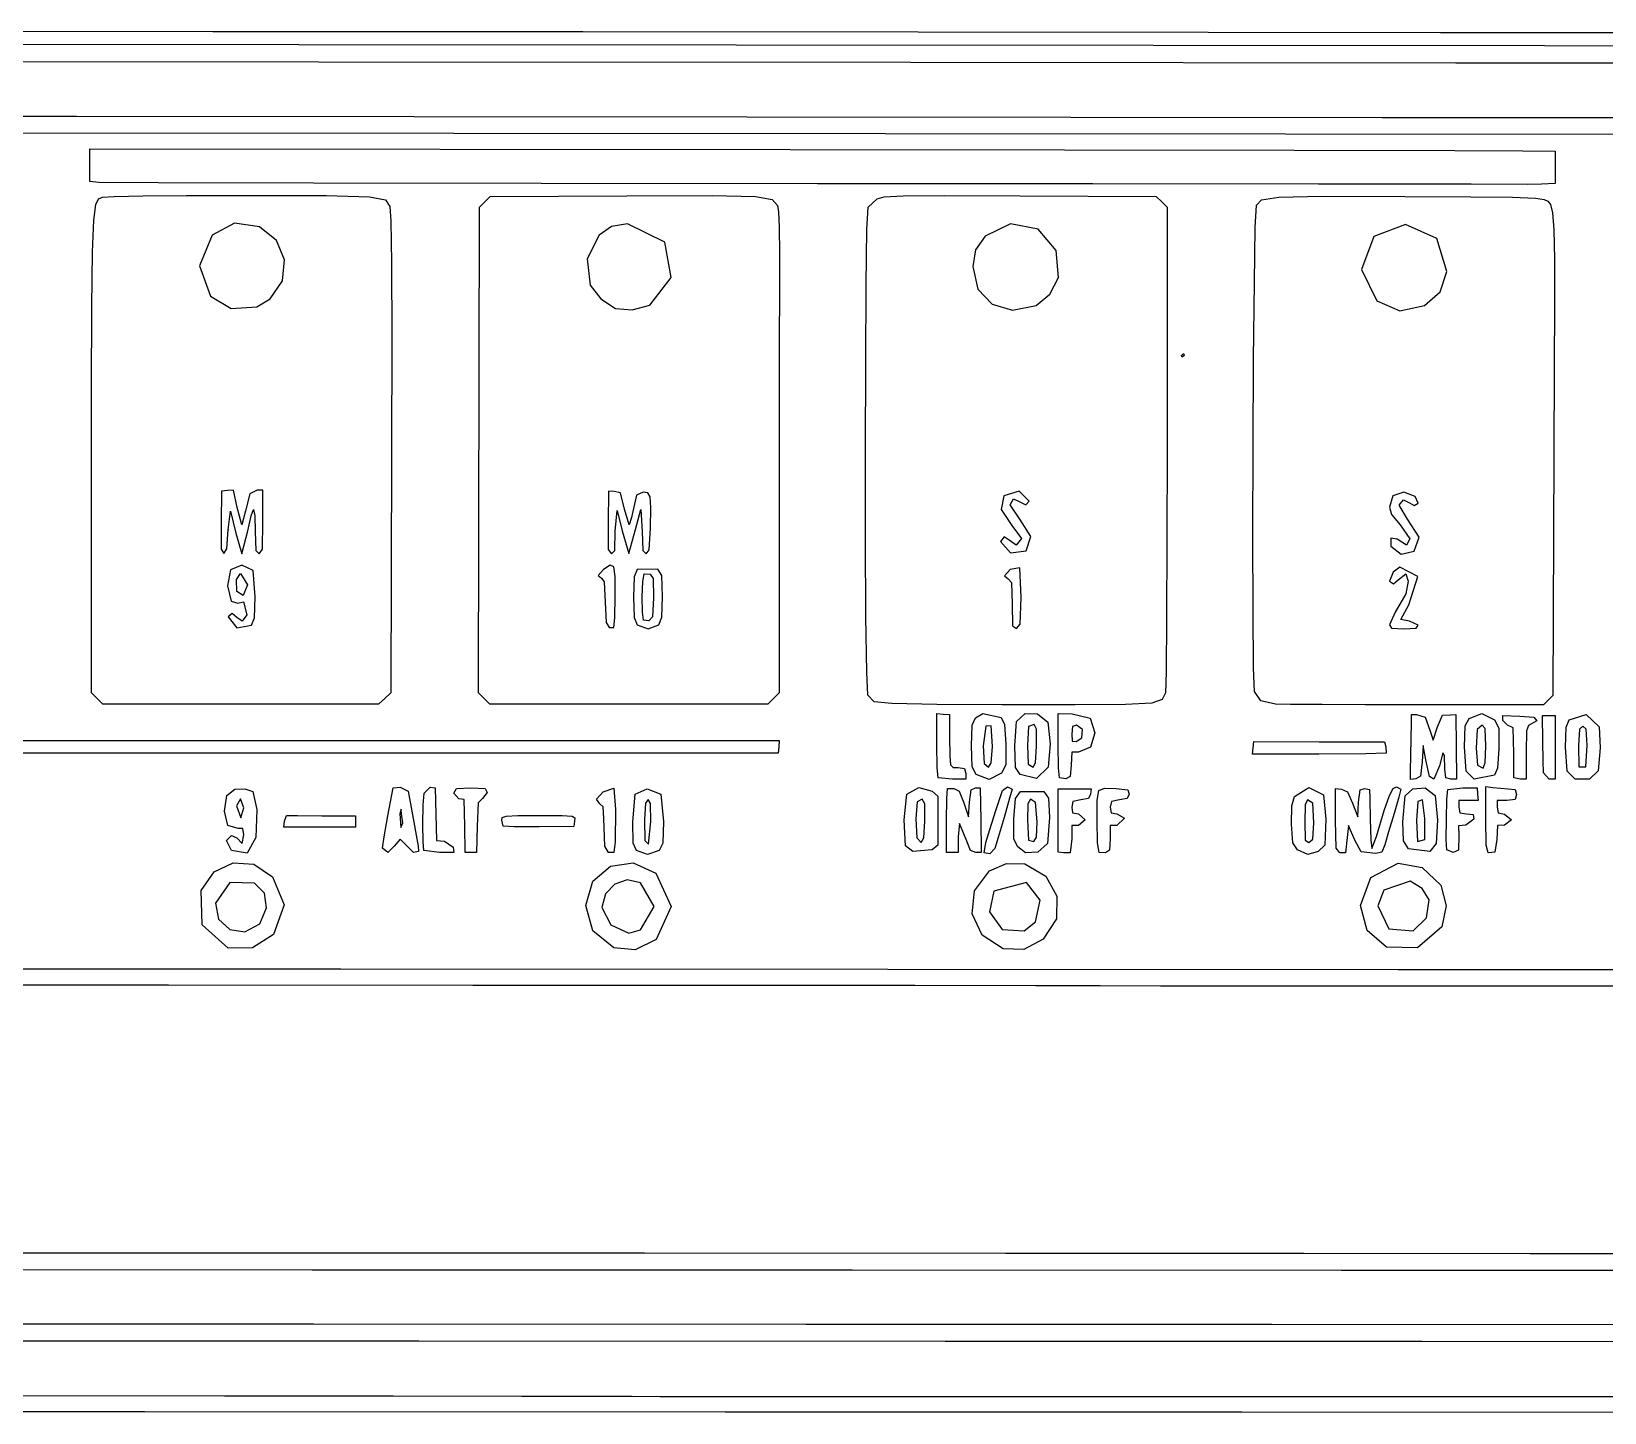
# Model space of a CAD drawing. Extents: x 0 to 149, y 0 to 89.
# Drawn here: x 74.28 to 108.86, y 0.02 to 30.37 of the extents above; entities that cross this region are included whole.
import ezdxf

# ---------------------------------------------------------------- set-up
doc = ezdxf.new("R2010")
doc.units = 0
doc.layers.get('0').update_dxf_attribs({"linetype": 'CONTINUOUS'})

msp = doc.modelspace()

# ---------------------------------------------------------------- linework, layer by layer
at = {"color": 0}
for p, q in [((78.2655, 30.3678), (69.6337, 30.3734)), ((70.1724, 30.0964), (80.155, 30.0895)), ((86.3988, 30.3623), (78.2655, 30.3678)), ((80.155, 30.0895), (89.7749, 30.0812)), ((93.7768, 30.3554), (86.3988, 30.3623)), ((100.148, 30.3499), (93.7768, 30.3554)), ((105.256, 30.3444), (100.148, 30.3499)), ((109.744, 30.3403), (105.256, 30.3444)), ((89.7749, 30.0812), (98.9376, 30.0729)), ((98.9376, 30.0729), (107.547, 30.0633)), ((107.547, 30.0633), (115.509, 30.0536)), ((80.596, 29.6995), (66.6542, 29.7091)), ((93.6103, 29.6898), (80.596, 29.6995)), ((105.592, 29.6788), (93.6103, 29.6898)), ((116.435, 29.6678), (105.592, 29.6788)), ((67.8106, 28.5157), (75.2697, 28.5102)), ((75.2697, 28.5102), (82.6961, 28.5047)), ((82.6961, 28.5047), (90.0105, 28.4978)), ((90.0105, 28.4978), (97.1296, 28.4923)), ((97.1296, 28.4923), (103.976, 28.4854)), ((103.976, 28.4854), (110.465, 28.4799)), ((83.5671, 28.1327), (73.6921, 28.1395)), ((93.0465, 28.1258), (83.5671, 28.1327)), ((101.851, 28.1175), (93.0465, 28.1258)), ((109.704, 28.1106), (101.851, 28.1175)), ((75.5594, 27.0743), (75.5594, 27.7909)), ((75.5594, 27.7909), (90.9574, 27.7771)), ((90.9574, 27.7771), (96.992, 27.7716)), ((96.992, 27.7716), (102.041, 27.7647)), ((102.041, 27.7647), (105.574, 27.7592)), ((105.574, 27.7592), (107.065, 27.7523)), ((107.065, 27.7523), (107.775, 27.7399)), ((107.775, 27.7399), (107.775, 27.0302)), ((75.7604, 27.0564), (75.5594, 27.0743)), ((77.0682, 27.0481), (75.7604, 27.0564)), ((80.4831, 27.0412), (77.0682, 27.0481)), ((85.4865, 27.0343), (80.4831, 27.0412)), ((91.5596, 27.0288), (85.4865, 27.0343)), ((97.6161, 27.0261), (91.5596, 27.0288)), ((102.577, 27.0206), (97.6161, 27.0261)), ((105.931, 27.0164), (102.577, 27.0206)), ((107.166, 27.0109), (105.931, 27.0164)), ((107.474, 27.0164), (107.166, 27.0109)), ((107.775, 27.0302), (107.474, 27.0164)), ((75.6916, 26.5727), (75.7534, 26.6954)), ((75.7534, 26.6954), (75.8391, 26.7298)), ((75.8391, 26.7298), (76.0938, 26.7463)), ((76.0938, 26.7463), (76.7278, 26.7588)), ((76.7278, 26.7588), (77.6841, 26.767)), ((77.6841, 26.767), (78.9079, 26.7698)), ((78.9079, 26.7698), (80.7667, 26.767)), ((80.7667, 26.767), (81.7079, 26.7422)), ((81.7079, 26.7422), (82.0621, 26.6706)), ((82.0621, 26.6706), (82.1588, 26.5259)), ((84.1319, 26.5135), (84.249, 26.632)), ((84.249, 26.632), (84.3661, 26.7491)), ((84.3661, 26.7491), (87.3718, 26.7601)), ((87.3718, 26.7601), (89.2433, 26.7656)), ((89.2433, 26.7656), (90.1982, 26.745)), ((90.1982, 26.745), (90.5662, 26.6788)), ((90.5662, 26.6788), (90.6791, 26.5465)), ((92.673, 26.5162), (92.8744, 26.6967)), ((92.8744, 26.6967), (93.0286, 26.7381)), ((93.0286, 26.7381), (93.4462, 26.7601)), ((93.4462, 26.7601), (94.3624, 26.7656)), ((94.3624, 26.7656), (96.0162, 26.7601)), ((96.0162, 26.7601), (99.0092, 26.7491)), ((99.0092, 26.7491), (99.1277, 26.632)), ((99.1277, 26.632), (99.2449, 26.5135)), ((101.211, 26.5548), (101.324, 26.6747)), ((101.324, 26.6747), (101.703, 26.7353)), ((101.703, 26.7353), (102.651, 26.7546)), ((102.651, 26.7546), (104.473, 26.7505)), ((104.473, 26.7505), (105.922, 26.7422)), ((105.922, 26.7422), (106.842, 26.7298)), ((106.842, 26.7298), (107.344, 26.7119)), ((107.344, 26.7119), (107.534, 26.6829)), ((107.534, 26.6829), (107.617, 26.6471)), ((107.617, 26.6471), (107.678, 26.5741)), ((75.6476, 26.2282), (75.6916, 26.5727)), ((82.1588, 26.5259), (82.1821, 26.2075)), ((84.11, 15.8419), (84.1319, 26.5135)), ((90.6791, 26.5465), (90.7023, 26.4101)), ((90.7023, 26.4101), (90.7175, 26.0739)), ((92.6483, 26.0215), (92.673, 26.5162)), ((99.2449, 26.5135), (99.2449, 21.2342)), ((101.185, 26.067), (101.211, 26.5548)), ((107.678, 26.5741), (107.721, 26.3881)), ((107.721, 26.3881), (107.748, 26.0146)), ((75.6186, 25.5268), (75.6476, 26.2282)), ((78.7425, 26.1593), (78.2507, 25.8947)), ((79.2939, 26.0821), (78.7425, 26.1593)), ((79.6699, 25.7776), (79.2939, 26.0821)), ((82.1821, 26.2075), (82.1958, 25.2939)), ((87.0299, 26.0863), (86.7601, 25.8947)), ((87.3841, 26.1455), (87.0299, 26.0863)), ((88.2015, 25.7431), (87.3841, 26.1455)), ((90.7175, 26.0739), (90.7246, 25.4896)), ((92.6303, 24.8019), (92.6483, 26.0215)), ((95.8053, 26.1497), (95.2486, 25.8754)), ((96.4145, 26.0256), (95.8053, 26.1497)), ((96.81, 25.5585), (96.4145, 26.0256)), ((101.165, 24.8598), (101.185, 26.067)), ((104.491, 26.1345), (103.788, 25.8644)), ((105.178, 25.8272), (104.491, 26.1345)), ((107.748, 26.0146), (107.76, 25.3738)), ((78.2507, 25.8947), (77.972, 25.2264)), ((79.8421, 25.3532), (79.6699, 25.7776)), ((86.7601, 25.8947), (86.4979, 25.378)), ((88.3419, 24.9659), (88.2015, 25.7431)), ((95.2486, 25.8754), (95.0337, 25.5723)), ((103.788, 25.8644), (103.521, 25.1395)), ((105.394, 25.0954), (105.178, 25.8272)), ((75.6035, 24.3307), (75.6186, 25.5268)), ((79.7966, 24.897), (79.8421, 25.3532)), ((82.1958, 25.2939), (82.2, 23.6472)), ((86.4979, 25.378), (86.5614, 24.7978)), ((90.7246, 25.4896), (90.7246, 24.6104)), ((95.0337, 25.5723), (94.9759, 25.2057)), ((96.8569, 24.9659), (96.81, 25.5585)), ((107.76, 25.3738), (107.763, 24.3913)), ((77.972, 25.2264), (78.2175, 24.5539)), ((87.8762, 24.3555), (88.3419, 24.9659)), ((94.9759, 25.2057), (95.0888, 24.7137)), ((96.6653, 24.598), (96.8569, 24.9659)), ((103.521, 25.1395), (103.858, 24.4547)), ((105.253, 24.6517), (105.394, 25.0954)), ((79.5239, 24.4946), (79.7966, 24.897)), ((86.5614, 24.7978), (86.7943, 24.4988)), ((90.7246, 24.6104), (90.7203, 23.6223)), ((92.6193, 23.1014), (92.6303, 24.8019)), ((95.0888, 24.7137), (95.4017, 24.3816)), ((96.3662, 24.3527), (96.6653, 24.598)), ((101.148, 23.1731), (101.165, 24.8598)), ((104.902, 24.3485), (105.253, 24.6517)), ((75.5964, 22.5048), (75.6035, 24.3307)), ((78.2175, 24.5539), (78.6694, 24.2852)), ((78.6694, 24.2852), (79.2346, 24.3224)), ((79.2346, 24.3224), (79.5239, 24.4946)), ((86.7943, 24.4988), (87.1224, 24.2852)), ((87.1224, 24.2852), (87.4889, 24.2548)), ((87.4889, 24.2548), (87.8762, 24.3555)), ((95.4017, 24.3816), (95.8466, 24.2493)), ((95.8466, 24.2493), (96.3662, 24.3527)), ((103.858, 24.4547), (104.366, 24.2369)), ((104.366, 24.2369), (104.902, 24.3485)), ((107.763, 24.3913), (107.758, 22.9884)), ((82.2, 23.6472), (82.1972, 21.1226)), ((90.7203, 23.6223), (90.7175, 22.2925)), ((99.562, 23.2558), (99.6075, 23.2985)), ((99.5811, 23.2144), (99.562, 23.2558)), ((99.6252, 23.2558), (99.5811, 23.2144)), ((99.6075, 23.2985), (99.6252, 23.2558)), ((101.137, 21.2439), (101.148, 23.1731)), ((92.6151, 21.1598), (92.6193, 23.1014)), ((107.758, 22.9884), (107.752, 21.0895)), ((75.5964, 19.9154), (75.5964, 22.5048)), ((90.7175, 22.2925), (90.7161, 20.796)), ((82.1972, 21.1226), (82.1835, 15.8405)), ((92.6179, 19.2168), (92.6151, 21.1598)), ((99.2449, 21.2342), (99.241, 19.1754)), ((101.133, 19.3105), (101.137, 21.2439)), ((90.7161, 20.796), (90.7161, 19.305)), ((107.752, 21.0895), (107.728, 15.7841)), ((78.4585, 20.2723), (78.4475, 19.5805)), ((78.5908, 20.2847), (78.4585, 20.2723)), ((78.7245, 20.2971), (78.5908, 20.2847)), ((78.8017, 19.914), (78.7245, 20.2971)), ((79.0829, 20.2144), (78.9862, 19.8382)), ((79.2441, 20.293), (79.0829, 20.2144)), ((79.3694, 20.293), (79.2441, 20.293)), ((79.3694, 19.5943), (79.3694, 20.293)), ((86.9678, 20.2723), (86.9555, 19.5833)), ((87.0892, 20.2627), (86.9678, 20.2723)), ((87.2285, 20.2365), (87.0892, 20.2627)), ((87.3181, 19.8741), (87.2285, 20.2365)), ((87.5827, 20.1814), (87.4737, 19.6894)), ((87.7302, 20.2503), (87.5827, 20.1814)), ((87.8293, 20.2379), (87.7302, 20.2503)), ((87.8787, 20.1497), (87.8293, 20.2379)), ((87.8928, 19.914), (87.8787, 20.1497)), ((95.6592, 20.1662), (95.5957, 19.8713)), ((95.9968, 20.2682), (95.6592, 20.1662)), ((95.7943, 19.9692), (95.8688, 20.1015)), ((95.8688, 20.1015), (96.0092, 20.0339)), ((96.2173, 20.0504), (95.9968, 20.2682)), ((104.21, 20.1717), (104.134, 19.9237)), ((104.451, 20.2503), (104.21, 20.1717)), ((104.345, 19.9636), (104.447, 20.0808)), ((104.447, 20.0808), (104.573, 20.0174)), ((104.703, 20.1566), (104.451, 20.2503)), ((104.769, 20.0077), (104.703, 20.1566)), ((75.6006, 16.4262), (75.5964, 19.9154)), ((78.6074, 19.4248), (78.6515, 19.83)), ((78.6515, 19.83), (78.7714, 19.3477)), ((78.9051, 19.5309), (78.8017, 19.914)), ((78.9862, 19.8382), (78.9051, 19.5309)), ((79.036, 19.3987), (79.109, 19.7321)), ((79.109, 19.7321), (79.1626, 19.8699)), ((79.1626, 19.8699), (79.1891, 19.728)), ((79.1891, 19.728), (79.2, 19.3821)), ((87.1153, 19.3918), (87.1541, 19.8465)), ((87.1541, 19.8465), (87.2628, 19.4)), ((87.4173, 19.5309), (87.3181, 19.8741)), ((87.5619, 19.4303), (87.6734, 19.8699)), ((87.6734, 19.8699), (87.708, 19.3821)), ((87.8858, 19.4565), (87.8928, 19.914)), ((95.5957, 19.8713), (95.8328, 19.5185)), ((96.0053, 19.6536), (95.7943, 19.9692)), ((96.0092, 20.0339), (96.1401, 19.9678)), ((96.1401, 19.9678), (96.2173, 20.0504)), ((104.134, 19.9237), (104.181, 19.7611)), ((104.181, 19.7611), (104.367, 19.5309)), ((104.535, 19.6591), (104.345, 19.9636)), ((104.573, 20.0174), (104.681, 19.9554)), ((104.681, 19.9554), (104.769, 20.0077)), ((78.4475, 19.5805), (78.4475, 18.9963)), ((78.5756, 19.0045), (78.6074, 19.4262)), ((78.6074, 19.4262), (78.6074, 19.4248)), ((78.9009, 18.8929), (79.036, 19.3987)), ((79.2, 19.3821), (79.211, 18.9673)), ((79.357, 18.9949), (79.3694, 19.5943)), ((86.9555, 19.5833), (86.9569, 18.9907)), ((87.103, 18.9687), (87.1153, 19.3918)), ((87.2628, 19.4), (87.4116, 18.8998)), ((87.4116, 18.8998), (87.5619, 19.4303)), ((87.4737, 19.6894), (87.4173, 19.5309)), ((87.708, 19.3821), (87.7203, 18.9701)), ((87.8625, 18.9811), (87.8858, 19.4565)), ((95.8328, 19.5185), (96.048, 19.2333)), ((96.2519, 19.2719), (96.0053, 19.6536)), ((104.367, 19.5309), (104.585, 19.2264)), ((104.785, 19.2609), (104.535, 19.6591)), ((78.7714, 19.3477), (78.9009, 18.8929)), ((90.7161, 19.305), (90.715, 15.8419)), ((92.6264, 17.5135), (92.6179, 19.2168)), ((95.6635, 19.2664), (95.582, 19.163)), ((95.582, 19.163), (95.8039, 18.9191)), ((95.7721, 19.1933), (95.6635, 19.2664)), ((95.9294, 19.0886), (95.7721, 19.1933)), ((96.048, 19.2333), (95.9294, 19.0886)), ((96.1513, 18.9618), (96.2519, 19.2719)), ((99.241, 19.1754), (99.2339, 17.4708)), ((101.136, 17.6127), (101.133, 19.3105)), ((104.304, 19.2181), (104.166, 19.2416)), ((104.166, 19.2416), (104.166, 19.0665)), ((104.166, 19.0665), (104.393, 18.886)), ((104.513, 19.0858), (104.304, 19.2181)), ((104.585, 19.2264), (104.513, 19.0858)), ((104.679, 18.9536), (104.785, 19.2609)), ((78.4475, 18.9963), (78.511, 18.9039)), ((78.511, 18.9039), (78.5756, 19.0045)), ((79.211, 18.9673), (79.284, 18.8957)), ((79.284, 18.8957), (79.357, 18.9949)), ((86.9569, 18.9907), (87.0299, 18.8957)), ((87.0299, 18.8957), (87.103, 18.9687)), ((87.7203, 18.9701), (87.7905, 18.8957)), ((87.7905, 18.8957), (87.8625, 18.9811)), ((95.8039, 18.9191), (96.1513, 18.9618)), ((104.393, 18.886), (104.679, 18.9536)), ((78.6557, 18.5443), (78.5869, 18.1901)), ((78.9037, 18.6421), (78.6557, 18.5443)), ((78.7866, 18.3279), (78.8776, 18.4657)), ((78.8776, 18.4657), (79.0293, 18.2163)), ((79.1503, 18.5277), (78.9037, 18.6421)), ((79.2, 17.9503), (79.1503, 18.5277)), ((86.8578, 18.5539), (86.7392, 18.4188)), ((86.7392, 18.4188), (86.8094, 18.361)), ((86.8094, 18.361), (86.8729, 18.2783)), ((87.0024, 18.6435), (86.8578, 18.5539)), ((87.0797, 18.6077), (87.0024, 18.6435)), ((87.11, 18.3996), (87.0797, 18.6077)), ((87.1153, 17.9669), (87.11, 18.3996)), ((87.5316, 18.3885), (87.5178, 17.9434)), ((87.5993, 18.5525), (87.5316, 18.3885)), ((88.0526, 18.5608), (87.5993, 18.5525)), ((87.7217, 18.2879), (87.7507, 18.4519)), ((87.7507, 18.4519), (87.8801, 18.4506)), ((87.8801, 18.4506), (87.9507, 18.3555)), ((87.9507, 18.3555), (87.9531, 17.9296)), ((88.138, 18.4175), (88.0526, 18.5608)), ((88.1532, 17.9517), (88.138, 18.4175)), ((95.7972, 18.5525), (95.6716, 18.4078)), ((95.6716, 18.4078), (95.7516, 18.3458)), ((95.7516, 18.3458), (95.8247, 18.2659)), ((96.012, 18.5897), (95.7972, 18.5525)), ((96.0395, 17.9338), (96.012, 18.5897)), ((104.217, 18.4892), (104.134, 18.2921)), ((104.366, 18.6049), (104.217, 18.4892)), ((104.328, 18.3196), (104.494, 18.4574)), ((104.756, 18.3968), (104.366, 18.6049)), ((104.494, 18.4574), (104.549, 18.2921)), ((104.563, 17.7726), (104.756, 18.3968)), ((78.5869, 18.1901), (78.6709, 17.8539)), ((78.7947, 18.0647), (78.7866, 18.3279)), ((78.9312, 17.9765), (78.7947, 18.0647)), ((79.0293, 18.2163), (78.9312, 17.9765)), ((86.8729, 18.2783), (86.8948, 17.8304)), ((87.708, 17.9531), (87.7217, 18.2879)), ((95.8247, 18.2659), (95.837, 17.7919)), ((104.134, 18.2921), (104.225, 18.2356)), ((104.225, 18.2356), (104.328, 18.3196)), ((104.492, 18.0151), (104.262, 17.6127)), ((104.549, 18.2921), (104.492, 18.0151)), ((78.6709, 17.8539), (78.8183, 17.8098)), ((78.8183, 17.8098), (78.9436, 17.8428)), ((78.9436, 17.8428), (79.0113, 17.5576)), ((79.1849, 17.4887), (79.2, 17.9503)), ((86.8948, 17.8304), (86.9156, 17.3839)), ((87.1058, 17.4859), (87.1153, 17.9669)), ((87.5178, 17.9434), (87.5316, 17.4983)), ((87.7136, 17.6141), (87.708, 17.9531)), ((87.9531, 17.9296), (87.9299, 17.5093)), ((88.138, 17.4997), (88.1532, 17.9517)), ((95.837, 17.7919), (95.848, 17.3123)), ((96.0162, 17.3523), (96.0395, 17.9338)), ((104.388, 17.4542), (104.563, 17.7726)), ((78.6888, 17.5838), (78.6074, 17.5066)), ((78.6074, 17.5066), (78.7961, 17.2696)), ((78.7975, 17.4983), (78.6888, 17.5838)), ((78.7961, 17.2696), (79.1146, 17.3302)), ((78.9093, 17.4129), (78.7975, 17.4983)), ((79.0113, 17.5576), (78.9093, 17.4129)), ((79.1146, 17.3302), (79.1849, 17.4887)), ((86.9156, 17.3839), (86.9791, 17.2765)), ((87.0839, 17.2765), (87.1058, 17.4859)), ((87.5316, 17.4983), (87.5993, 17.3343)), ((87.5993, 17.3343), (87.8346, 17.2434)), ((87.7383, 17.4405), (87.7136, 17.6141)), ((87.8554, 17.4225), (87.7383, 17.4405)), ((87.8346, 17.2434), (88.0717, 17.3343)), ((87.9299, 17.5093), (87.8554, 17.4225)), ((88.0717, 17.3343), (88.138, 17.4997)), ((92.6426, 16.2925), (92.6264, 17.5135)), ((95.848, 17.3123), (95.9323, 17.2531)), ((95.9323, 17.2531), (96.0162, 17.3523)), ((99.2339, 17.4708), (99.2244, 16.2994)), ((101.148, 16.3876), (101.136, 17.6127)), ((104.262, 17.6127), (104.134, 17.3343)), ((104.134, 17.3343), (104.181, 17.2586)), ((104.578, 17.4143), (104.388, 17.4542)), ((104.769, 17.3302), (104.578, 17.4143)), ((104.719, 17.2586), (104.769, 17.3302)), ((86.9791, 17.2765), (87.0839, 17.2765)), ((104.181, 17.2586), (104.451, 17.2448)), ((104.451, 17.2448), (104.719, 17.2586)), ((75.602, 15.8419), (75.6006, 16.4262)), ((92.6663, 15.7909), (92.6426, 16.2925)), ((99.2244, 16.2994), (99.2117, 15.8378)), ((101.17, 15.8722), (101.148, 16.3876)), ((75.7245, 15.7179), (75.602, 15.8419)), ((75.8486, 15.5939), (75.7245, 15.7179)), ((81.9079, 15.5939), (75.8486, 15.5939)), ((82.0455, 15.7179), (81.9079, 15.5939)), ((82.1835, 15.8405), (82.0455, 15.7179)), ((84.2338, 15.7179), (84.11, 15.8419)), ((84.358, 15.5939), (84.2338, 15.7179)), ((90.4667, 15.5939), (84.358, 15.5939)), ((90.715, 15.8419), (90.4667, 15.5939)), ((92.8038, 15.6407), (92.6663, 15.7909)), ((93.1982, 15.6035), (92.8038, 15.6407)), ((94.186, 15.5829), (93.1982, 15.6035)), ((95.6098, 15.5774), (94.186, 15.5829)), ((97.2234, 15.5774), (95.6098, 15.5774)), ((98.3312, 15.5856), (97.2234, 15.5774)), ((98.9087, 15.6145), (98.3312, 15.5856)), ((99.1401, 15.6917), (98.9087, 15.6145)), ((99.2117, 15.8378), (99.1401, 15.6917)), ((101.308, 15.6656), (101.17, 15.8722)), ((101.632, 15.5939), (101.308, 15.6656)), ((101.961, 15.587), (101.632, 15.5939)), ((102.653, 15.5801), (101.961, 15.587)), ((103.604, 15.576), (102.653, 15.5801)), ((104.716, 15.5732), (103.604, 15.576)), ((107.519, 15.5732), (104.716, 15.5732)), ((107.623, 15.6779), (107.519, 15.5732)), ((107.728, 15.7841), (107.623, 15.6779)), ((94.186, 14.694), (94.186, 15.3872)), ((94.186, 15.3872), (94.3225, 15.3748)), ((94.3225, 15.3748), (94.4605, 15.361)), ((94.4605, 15.361), (94.4658, 14.8746)), ((94.9621, 15.1267), (95.0337, 15.2893)), ((95.0337, 15.2893), (95.1921, 15.3872)), ((95.1921, 15.3872), (95.6, 15.299)), ((95.6, 15.299), (95.6744, 15.1419)), ((95.9362, 15.2135), (96.1249, 15.3872)), ((96.1249, 15.3872), (96.3937, 15.3803)), ((96.3937, 15.3803), (96.6227, 15.1929)), ((96.8527, 14.6926), (96.8527, 15.3872)), ((96.8527, 15.3872), (97.1571, 15.3775)), ((97.1571, 15.3775), (97.5554, 15.2852)), ((97.5554, 15.2852), (97.6574, 14.9586)), ((104.61, 14.6499), (104.621, 15.361)), ((104.621, 15.361), (104.727, 15.3651)), ((104.727, 15.3651), (104.921, 15.3059)), ((104.921, 15.3059), (105.02, 15.0192)), ((105.191, 15.0964), (105.301, 15.3458)), ((105.301, 15.3458), (105.478, 15.3569)), ((105.478, 15.3569), (105.595, 15.361)), ((105.595, 15.361), (105.603, 14.6527)), ((105.8, 15.1143), (105.888, 15.2783)), ((105.888, 15.2783), (106.168, 15.3886)), ((106.168, 15.3886), (106.441, 15.2466)), ((106.441, 15.2466), (106.537, 15.0647)), ((106.631, 15.2356), (106.631, 15.3431)), ((106.631, 15.3431), (106.999, 15.3307)), ((106.733, 15.1281), (106.631, 15.2356)), ((106.999, 15.3307), (107.312, 15.3072)), ((107.373, 15.2232), (107.192, 15.1253)), ((107.312, 15.3072), (107.373, 15.2232)), ((107.508, 14.7794), (107.5, 15.3403)), ((107.5, 15.3403), (107.775, 15.3403)), ((107.775, 15.3403), (107.775, 13.943)), ((108.02, 15.0854), (108.088, 15.2494)), ((108.088, 15.2494), (108.461, 15.361)), ((108.461, 15.361), (108.745, 15.095)), ((94.4658, 14.8746), (94.47, 14.457)), ((94.9484, 14.6747), (94.9621, 15.1267)), ((95.2623, 15.1102), (95.2017, 14.6789)), ((95.3795, 15.1185), (95.2623, 15.1102)), ((95.4045, 14.6596), (95.3795, 15.1185)), ((95.6744, 15.1419), (95.7019, 14.7119)), ((95.9005, 14.6734), (95.9362, 15.2135)), ((96.2007, 15.1005), (96.1746, 14.6885)), ((96.3207, 15.1446), (96.2007, 15.1005)), ((96.3747, 15.0427), (96.3207, 15.1446)), ((96.3771, 14.6692), (96.3747, 15.0427)), ((96.6227, 15.1929), (96.6777, 14.7175)), ((97.1642, 15.0978), (97.149, 14.9352)), ((97.149, 14.9352), (97.1628, 14.7753)), ((97.251, 15.1281), (97.1642, 15.0978)), ((97.3889, 15.0344), (97.251, 15.1281)), ((97.3709, 14.8483), (97.3889, 15.0344)), ((97.6574, 14.9586), (97.5639, 14.6458)), ((105.02, 15.0192), (105.099, 14.7987)), ((105.099, 14.7987), (105.191, 15.0964)), ((105.786, 14.6527), (105.8, 15.1143)), ((106.062, 15.0358), (106.039, 14.6251)), ((106.171, 15.1281), (106.062, 15.0358)), ((106.237, 15.0564), (106.171, 15.1281)), ((106.251, 14.6665), (106.237, 15.0564)), ((106.537, 15.0647), (106.54, 14.6127)), ((106.855, 15.0744), (106.733, 15.1281)), ((106.866, 14.5135), (106.855, 15.0744)), ((107.151, 15.0041), (107.14, 14.5383)), ((107.192, 15.1253), (107.151, 15.0041)), ((108.008, 14.643), (108.02, 15.0854)), ((108.314, 15.0427), (108.292, 14.6858)), ((108.388, 15.1061), (108.314, 15.0427)), ((108.461, 15.0427), (108.388, 15.1061)), ((108.485, 14.6899), (108.461, 15.0427)), ((108.745, 15.095), (108.767, 14.6334)), ((51.387, 14.7891), (90.7189, 14.7891)), ((90.7066, 14.6513), (90.6928, 14.5135)), ((90.7189, 14.7891), (90.7066, 14.6513)), ((94.1931, 14.1966), (94.186, 14.694)), ((94.9621, 14.2103), (94.9484, 14.6747)), ((95.2017, 14.6789), (95.2253, 14.2875)), ((95.3809, 14.2999), (95.4045, 14.6596)), ((95.7019, 14.7119), (95.6991, 14.2613)), ((95.9143, 14.2021), (95.9005, 14.6734)), ((96.1746, 14.6885), (96.1954, 14.2723)), ((96.3553, 14.3054), (96.3771, 14.6692)), ((96.6777, 14.7175), (96.6336, 14.2076)), ((96.8608, 14.1952), (96.8527, 14.6926)), ((97.1532, 14.5355), (97.1405, 14.2503)), ((97.3007, 14.5355), (97.1532, 14.5355)), ((97.1628, 14.7753), (97.2439, 14.7712)), ((97.2439, 14.7712), (97.3709, 14.8483)), ((97.5639, 14.6458), (97.3007, 14.5355)), ((101.123, 14.4914), (101.137, 14.6293)), ((101.136, 14.6306), (101.15, 14.7684)), ((101.137, 14.6293), (101.136, 14.6306)), ((101.15, 14.7684), (102.587, 14.7657)), ((102.587, 14.7657), (104.023, 14.7629)), ((104.023, 14.7629), (104.053, 14.6513)), ((104.053, 14.6513), (104.06, 14.5149)), ((104.597, 13.9375), (104.608, 14.6499)), ((104.608, 14.6499), (104.61, 14.6499)), ((104.874, 14.6844), (104.854, 14.3247)), ((104.933, 14.3661), (104.874, 14.6844)), ((105.603, 14.6527), (105.611, 13.943)), ((105.822, 14.1207), (105.786, 14.6527)), ((106.039, 14.6251), (106.072, 14.2489)), ((106.237, 14.2999), (106.251, 14.6665)), ((106.54, 14.6127), (106.513, 14.1869)), ((107.14, 14.5383), (107.14, 13.943)), ((107.515, 14.344), (107.508, 14.7794)), ((108.042, 14.1166), (108.008, 14.643)), ((108.292, 14.6858), (108.301, 14.2103)), ((108.449, 14.2131), (108.485, 14.6899)), ((108.767, 14.6334), (108.726, 14.1235)), ((90.6928, 14.5135), (51.387, 14.5135)), ((94.2139, 13.9719), (94.1931, 14.1966)), ((94.47, 14.457), (94.488, 14.2586)), ((94.488, 14.2586), (94.5402, 14.1993)), ((94.5402, 14.1993), (94.6506, 14.1966)), ((94.6506, 14.1966), (94.7953, 14.1786)), ((95.0517, 14.0477), (94.9621, 14.2103)), ((95.2253, 14.2875), (95.323, 14.2062)), ((95.323, 14.2062), (95.3809, 14.2999)), ((95.6991, 14.2613), (95.6028, 14.0781)), ((96.0191, 14.045), (95.9143, 14.2021)), ((96.1954, 14.2723), (96.3002, 14.2062)), ((96.3002, 14.2062), (96.3553, 14.3054)), ((96.6336, 14.2076), (96.3771, 13.954)), ((96.883, 13.9692), (96.8608, 14.1952)), ((97.1405, 14.2503), (97.113, 14.0036)), ((102.58, 14.4914), (101.123, 14.4914)), ((103.615, 14.4997), (102.58, 14.4914)), ((104.06, 14.5149), (103.615, 14.4997)), ((104.854, 14.3247), (104.819, 14.0091)), ((105.013, 14.0036), (104.933, 14.3661)), ((105.237, 14.2393), (105.108, 13.943)), ((105.31, 14.519), (105.237, 14.2393)), ((105.347, 14.4611), (105.31, 14.519)), ((105.354, 14.1648), (105.347, 14.4611)), ((106.072, 14.2489), (106.192, 14.1828)), ((106.192, 14.1828), (106.237, 14.2999)), ((106.513, 14.1869), (106.441, 14.0284)), ((106.872, 13.9747), (106.866, 14.5135)), ((107.519, 14.0808), (107.515, 14.344)), ((108.301, 14.2103), (108.449, 14.2131)), ((94.5307, 13.943), (94.2139, 13.9719)), ((94.82, 13.943), (94.5307, 13.943)), ((94.7953, 14.1786), (94.82, 14.0698)), ((94.82, 14.0698), (94.82, 13.943)), ((95.3311, 13.9375), (95.0517, 14.0477)), ((95.6028, 14.0781), (95.3311, 13.9375)), ((96.3771, 13.954), (96.0191, 14.045)), ((97.0209, 13.9513), (96.883, 13.9692)), ((97.113, 14.0036), (97.0209, 13.9513)), ((104.714, 13.9513), (104.597, 13.9375)), ((104.819, 14.0091), (104.714, 13.9513)), ((105.108, 13.943), (105.013, 14.0036)), ((105.376, 13.9733), (105.354, 14.1648)), ((105.486, 13.943), (105.376, 13.9733)), ((105.611, 13.943), (105.486, 13.943)), ((106, 13.9444), (105.822, 14.1207)), ((106.441, 14.0284), (106, 13.9444)), ((107.016, 13.943), (106.872, 13.9747)), ((107.14, 13.943), (107.016, 13.943)), ((107.648, 13.943), (107.519, 14.0808)), ((107.775, 13.943), (107.648, 13.943)), ((108.217, 13.9402), (108.042, 14.1166)), ((108.531, 13.9402), (108.217, 13.9402)), ((108.726, 14.1235), (108.531, 13.9402)), ((78.522, 13.2416), (78.5742, 13.5806)), ((78.5742, 13.5806), (78.752, 13.7239)), ((78.752, 13.7239), (78.9711, 13.7294)), ((78.8719, 13.5117), (78.7837, 13.356)), ((78.945, 13.3105), (78.8719, 13.5117)), ((78.9711, 13.7294), (79.1464, 13.6715)), ((79.1464, 13.6715), (79.2304, 13.2733)), ((82.1133, 13.1382), (82.229, 13.7515)), ((82.229, 13.7515), (82.3845, 13.7652)), ((82.3845, 13.7652), (82.5638, 13.6798)), ((82.5638, 13.6798), (82.6453, 13.243)), ((82.8918, 13.3711), (82.9109, 13.6371)), ((82.9109, 13.6371), (83.046, 13.7652)), ((83.046, 13.7652), (83.1578, 13.7515)), ((83.1578, 13.7515), (83.1702, 13.1713)), ((83.5685, 13.6385), (83.6235, 13.7377)), ((83.6747, 13.5117), (83.5685, 13.6385)), ((83.6235, 13.7377), (83.9403, 13.7515)), ((83.7928, 13.4979), (83.6747, 13.5117)), ((83.8041, 12.915), (83.7928, 13.4979)), ((83.9403, 13.7515), (84.2532, 13.7377)), ((84.1954, 13.5186), (84.1005, 13.4249)), ((84.3015, 13.6481), (84.1954, 13.5186)), ((84.2532, 13.7377), (84.3015, 13.6481)), ((86.6994, 13.5048), (86.8507, 13.666)), ((86.7777, 13.4042), (86.6994, 13.5048)), ((86.8507, 13.666), (87.0797, 13.7459)), ((87.0797, 13.7459), (87.1195, 13.276)), ((87.497, 13.0018), (87.5482, 13.6122)), ((87.5482, 13.6122), (87.817, 13.7308)), ((87.836, 13.4979), (87.781, 13.4124)), ((87.817, 13.7308), (88.1158, 13.6164)), ((87.8872, 13.4069), (87.836, 13.4979)), ((88.1158, 13.6164), (88.1736, 13.0128)), ((93.4653, 13.0528), (93.5207, 13.6109)), ((93.5207, 13.6109), (93.7867, 13.7597)), ((93.865, 13.5048), (93.7521, 13.4428)), ((93.7867, 13.7597), (94.0827, 13.6756)), ((93.92, 13.4028), (93.865, 13.5048)), ((94.0827, 13.6756), (94.2068, 13.5682)), ((94.2068, 13.5682), (94.2068, 12.4947)), ((94.397, 13.0252), (94.4026, 13.5199)), ((94.4026, 13.5199), (94.4178, 13.7377)), ((94.4178, 13.7377), (94.5582, 13.7404)), ((94.5582, 13.7404), (94.6739, 13.6756)), ((94.6739, 13.6756), (94.7801, 13.4193)), ((94.9053, 13.4345), (94.9371, 13.7074)), ((94.9371, 13.7074), (95.0323, 13.7515)), ((95.0323, 13.7515), (95.1385, 13.7515)), ((95.1385, 13.7515), (95.1495, 13.0431)), ((95.48, 13.254), (95.6289, 13.6908)), ((95.6289, 13.6908), (95.7379, 13.7735)), ((95.7848, 13.5241), (95.6635, 13.1024)), ((95.7379, 13.7735), (95.837, 13.7267)), ((95.837, 13.7267), (95.7848, 13.5241)), ((95.8797, 13.0707), (95.9157, 13.5158)), ((95.9157, 13.5158), (96.0205, 13.6715)), ((96.0205, 13.6715), (96.5383, 13.6743)), ((96.2434, 13.5048), (96.187, 13.4014)), ((96.3567, 13.4331), (96.2434, 13.5048)), ((96.5383, 13.6743), (96.6392, 13.5254)), ((96.6392, 13.5254), (96.6611, 13.1038)), ((96.8527, 12.339), (96.8527, 13.7308)), ((96.8527, 13.7308), (97.5776, 13.7308)), ((97.5212, 13.5144), (97.3501, 13.4855)), ((97.5639, 13.6136), (97.5212, 13.5144)), ((97.5776, 13.7308), (97.5639, 13.6136)), ((97.7071, 13.4827), (97.7441, 13.6908)), ((97.7441, 13.6908), (97.8683, 13.7487)), ((97.8683, 13.7487), (98.1301, 13.7377)), ((98.1301, 13.7377), (98.3837, 13.7115)), ((98.3671, 13.5144), (98.1964, 13.4855)), ((98.4112, 13.6109), (98.3671, 13.5144)), ((98.3837, 13.7115), (98.4112, 13.6109)), ((101.989, 13.3532), (102.048, 13.5599)), ((102.048, 13.5599), (102.361, 13.7625)), ((102.332, 13.491), (102.284, 13.378)), ((102.452, 13.4138), (102.332, 13.491)), ((102.361, 13.7625), (102.686, 13.6012)), ((102.686, 13.6012), (102.739, 13.0624)), ((102.949, 13.0376), (102.949, 13.7363)), ((102.949, 13.7363), (103.081, 13.7225)), ((103.081, 13.7225), (103.21, 13.666)), ((103.21, 13.666), (103.324, 13.4124)), ((103.456, 13.4345), (103.488, 13.7087)), ((103.488, 13.7087), (103.583, 13.7377)), ((103.583, 13.7377), (103.699, 13.7142)), ((103.699, 13.7142), (103.706, 13.5186)), ((103.706, 13.5186), (103.712, 13.061)), ((104.018, 13.2512), (104.133, 13.5819)), ((104.133, 13.5819), (104.213, 13.7363)), ((104.213, 13.7363), (104.287, 13.7735)), ((104.342, 13.5503), (104.236, 13.1878)), ((104.287, 13.7735), (104.388, 13.7267)), ((104.388, 13.7267), (104.342, 13.5503)), ((104.43, 13.0059), (104.479, 13.5778)), ((104.479, 13.5778), (104.65, 13.7308)), ((104.65, 13.7308), (104.917, 13.7542)), ((104.858, 13.4896), (104.757, 13.4552)), ((104.914, 13.0803), (104.858, 13.4896)), ((104.917, 13.7542), (105.137, 13.5833)), ((105.137, 13.5833), (105.191, 13.0445)), ((105.388, 13.0638), (105.399, 13.5034)), ((105.399, 13.5034), (105.418, 13.7184)), ((105.418, 13.7184), (105.749, 13.7515)), ((105.749, 13.7515), (106.061, 13.7515)), ((106.061, 13.7515), (106.073, 13.6136)), ((106.073, 13.6136), (106.087, 13.4772)), ((106.251, 13.0597), (106.251, 13.7804)), ((106.251, 13.7804), (106.409, 13.757)), ((106.409, 13.757), (106.748, 13.7322)), ((106.899, 13.4938), (106.717, 13.4758)), ((106.748, 13.7322), (106.901, 13.7142)), ((106.928, 13.604), (106.899, 13.4938)), ((106.901, 13.7142), (106.928, 13.604)), ((78.5992, 12.9274), (78.522, 13.2416)), ((78.7837, 13.356), (78.8804, 13.0955)), ((78.8804, 13.0955), (78.945, 13.3105)), ((79.2304, 13.2733), (79.2152, 12.6587)), ((79.8421, 13.0211), (79.8876, 13.1479)), ((79.8876, 13.1479), (80.1275, 13.141)), ((82.4082, 13.2857), (82.375, 13.1796)), ((82.375, 13.1796), (82.4011, 12.8833)), ((82.4135, 13.1796), (82.4082, 13.2857)), ((82.4438, 12.9798), (82.4135, 13.1796)), ((82.6453, 13.243), (82.7842, 12.4713)), ((82.8834, 12.9563), (82.8918, 13.3711)), ((83.1702, 13.1713), (83.1811, 12.5925)), ((84.1005, 13.4249), (84.0768, 12.9136)), ((84.715, 13.1327), (84.9711, 13.1437)), ((84.9711, 13.1437), (85.4865, 13.1423)), ((85.4865, 13.1423), (85.9469, 13.141)), ((86.8482, 13.3353), (86.7777, 13.4042)), ((86.8645, 13.0803), (86.8482, 13.3353)), ((87.1195, 13.276), (87.1142, 12.5622)), ((87.781, 13.4124), (87.7605, 13.0555)), ((87.8995, 13.0142), (87.8872, 13.4069)), ((93.7521, 13.4428), (93.7218, 13.0748)), ((93.9229, 13.0225), (93.92, 13.4028)), ((94.7801, 13.4193), (94.8835, 13.1162)), ((94.8835, 13.1162), (94.9053, 13.4345)), ((95.3505, 12.835), (95.48, 13.254)), ((96.187, 13.4014), (96.1746, 13.0404)), ((96.387, 13.0046), (96.3567, 13.4331)), ((97.1751, 13.4552), (97.149, 13.3256)), ((97.149, 13.3256), (97.1695, 13.2016)), ((97.1695, 13.2016), (97.2965, 13.1809)), ((97.3501, 13.4855), (97.1751, 13.4552)), ((97.2965, 13.1809), (97.4453, 13.0528)), ((97.7085, 13.0404), (97.7071, 13.4827)), ((98.0211, 13.4552), (97.995, 13.3256)), ((97.995, 13.3256), (98.0158, 13.2016)), ((98.0158, 13.2016), (98.1385, 13.1796)), ((98.1964, 13.4855), (98.0211, 13.4552)), ((98.1385, 13.1796), (98.3065, 13.0886)), ((101.983, 12.9536), (101.989, 13.3532)), ((102.284, 13.378), (102.271, 13.0032)), ((102.474, 12.9839), (102.452, 13.4138)), ((103.324, 13.4124), (103.436, 13.1162)), ((103.436, 13.1162), (103.456, 13.4345)), ((103.85, 12.6835), (104.018, 13.2512)), ((104.236, 13.1878), (104.114, 12.7841)), ((104.757, 13.4552), (104.727, 13.0362)), ((106.087, 13.4772), (105.658, 13.4772)), ((105.658, 13.4772), (105.658, 13.3284)), ((105.658, 13.3284), (105.68, 13.2002)), ((105.68, 13.2002), (105.831, 13.1796)), ((105.831, 13.1796), (105.975, 13.163)), ((105.975, 13.163), (105.989, 13.0638)), ((106.717, 13.4758), (106.504, 13.4758)), ((106.504, 13.4758), (106.504, 13.3312)), ((106.504, 13.3312), (106.527, 13.2057)), ((106.527, 13.2057), (106.663, 13.1727)), ((106.663, 13.1727), (106.821, 13.0528)), ((78.8226, 12.8571), (78.5992, 12.9274)), ((78.927, 12.8557), (78.8226, 12.8571)), ((78.945, 12.7165), (78.927, 12.8557)), ((79.8297, 12.8846), (79.8421, 13.0211)), ((81.4007, 12.8846), (79.8297, 12.8846)), ((80.1275, 13.141), (80.6609, 13.1382)), ((80.6609, 13.1382), (81.4007, 13.1382)), ((81.4007, 13.1382), (81.4007, 12.8846)), ((82.0304, 12.6766), (82.1133, 13.1382)), ((82.4011, 12.8833), (82.4438, 12.9798)), ((82.8876, 12.5663), (82.8834, 12.9563)), ((83.8165, 12.3334), (83.8041, 12.915)), ((84.0768, 12.9136), (84.0659, 12.3334)), ((84.6183, 13.039), (84.6268, 13.1024)), ((84.6473, 12.9109), (84.6183, 13.039)), ((84.6268, 13.1024), (84.715, 13.1327)), ((84.8928, 12.8943), (84.6473, 12.9109)), ((85.441, 12.8929), (84.8928, 12.8943)), ((86.2058, 12.9053), (85.441, 12.8929)), ((85.9469, 13.141), (86.1632, 13.13)), ((86.1632, 13.13), (86.2252, 13.0955)), ((86.2196, 13.0211), (86.2058, 12.9053)), ((86.2252, 13.0955), (86.2196, 13.0211)), ((86.8853, 12.4685), (86.8645, 13.0803)), ((87.5097, 12.536), (87.497, 13.0018)), ((87.7605, 13.0555), (87.7658, 12.598)), ((87.8459, 12.514), (87.8995, 13.0142)), ((88.1736, 13.0128), (88.1599, 12.5347)), ((93.4932, 12.4809), (93.4653, 13.0528)), ((93.7218, 13.0748), (93.7465, 12.6532)), ((93.8996, 12.6504), (93.9229, 13.0225)), ((94.3984, 13.0252), (94.397, 13.0252)), ((94.3984, 12.3334), (94.3984, 13.0252)), ((94.6838, 12.9673), (94.652, 12.6821)), ((94.827, 12.6187), (94.6838, 12.9673)), ((95.1495, 13.0431), (95.1618, 12.3334)), ((95.2623, 12.5512), (95.3505, 12.835)), ((95.6635, 13.1024), (95.5312, 12.6642)), ((95.8744, 12.6214), (95.8797, 13.0707)), ((96.1746, 13.0404), (96.1969, 12.6049)), ((96.3732, 12.6711), (96.387, 13.0046)), ((96.6611, 13.1038), (96.6184, 12.5264)), ((97.2965, 12.926), (97.149, 12.926)), ((97.149, 12.926), (97.149, 12.6325)), ((97.4453, 13.0528), (97.2965, 12.926)), ((97.7194, 12.547), (97.7085, 13.0404)), ((98.141, 12.926), (97.995, 12.926)), ((97.995, 12.926), (97.995, 12.6352)), ((98.3065, 13.0886), (98.141, 12.926)), ((102.009, 12.5457), (101.983, 12.9536)), ((102.271, 13.0032), (102.282, 12.6022)), ((102.449, 12.6242), (102.474, 12.9839)), ((102.739, 13.0624), (102.712, 12.4891)), ((102.96, 12.4285), (102.949, 13.0376)), ((103.236, 12.9274), (103.203, 12.6642)), ((103.373, 12.6022), (103.236, 12.9274)), ((103.712, 13.061), (103.724, 12.6077)), ((104.446, 12.5843), (104.43, 13.0059)), ((104.727, 13.0362), (104.754, 12.5732)), ((104.914, 12.6201), (104.914, 13.0803)), ((105.191, 13.0445), (105.162, 12.5277)), ((105.384, 12.6187), (105.388, 13.0638)), ((105.814, 12.9343), (105.651, 12.9205)), ((105.651, 12.9205), (105.658, 12.7014)), ((105.989, 13.0638), (105.814, 12.9343)), ((106.262, 12.4947), (106.251, 13.0597)), ((106.509, 12.9219), (106.496, 12.6201)), ((106.666, 12.9343), (106.509, 12.9219)), ((106.821, 13.0528), (106.666, 12.9343)), ((78.5647, 12.5939), (78.6804, 12.7069)), ((78.6765, 12.3789), (78.5647, 12.5939)), ((78.6804, 12.7069), (78.7908, 12.6518)), ((78.7908, 12.6518), (78.9079, 12.5277)), ((78.9079, 12.5277), (78.945, 12.7165)), ((79.2152, 12.6587), (79.0194, 12.3183)), ((81.9961, 12.4285), (82.0304, 12.6766)), ((82.2551, 12.4713), (82.1171, 12.3334)), ((82.3831, 12.6214), (82.2551, 12.4713)), ((82.5253, 12.4836), (82.3831, 12.6214)), ((82.6809, 12.3334), (82.5253, 12.4836)), ((82.7842, 12.4713), (82.7857, 12.3541)), ((82.9056, 12.372), (82.8876, 12.5663)), ((83.1811, 12.5925), (83.3603, 12.5788)), ((83.3603, 12.5788), (83.5519, 12.4492)), ((86.9678, 12.3321), (86.8853, 12.4685)), ((87.1142, 12.5622), (87.0811, 12.3279)), ((87.5813, 12.3762), (87.5097, 12.536)), ((87.7658, 12.598), (87.8459, 12.514)), ((88.1599, 12.5347), (88.0816, 12.3775)), ((93.653, 12.3513), (93.4932, 12.4809)), ((93.7465, 12.6532), (93.8417, 12.5539)), ((93.8417, 12.5539), (93.8996, 12.6504)), ((94.2068, 12.4947), (94.0802, 12.3927)), ((94.652, 12.6821), (94.652, 12.3334)), ((94.9247, 12.3775), (94.827, 12.6187)), ((95.2281, 12.3265), (95.2623, 12.5512)), ((95.5312, 12.6642), (95.4595, 12.4189)), ((95.9637, 12.4561), (95.8744, 12.6214)), ((96.1334, 12.321), (95.9637, 12.4561)), ((96.1969, 12.6049), (96.3193, 12.5705)), ((96.3193, 12.5705), (96.3732, 12.6711)), ((96.6184, 12.5264), (96.4008, 12.3376)), ((97.149, 12.6325), (97.1173, 12.3238)), ((97.7498, 12.3293), (97.7194, 12.547)), ((97.995, 12.6352), (97.9798, 12.3831)), ((102.115, 12.3927), (102.009, 12.5457)), ((102.282, 12.6022), (102.366, 12.5525)), ((102.366, 12.5525), (102.449, 12.6242)), ((102.712, 12.4891), (102.564, 12.3555)), ((103.203, 12.6642), (103.171, 12.3238)), ((103.513, 12.3472), (103.373, 12.6022)), ((103.724, 12.6077), (103.746, 12.4189)), ((103.746, 12.4189), (103.85, 12.6835)), ((104.035, 12.5029), (103.969, 12.3403)), ((104.114, 12.7841), (104.035, 12.5029)), ((104.555, 12.4147), (104.446, 12.5843)), ((104.754, 12.5732), (104.914, 12.6201)), ((105.162, 12.5277), (105.02, 12.3527)), ((105.395, 12.3858), (105.384, 12.6187)), ((105.658, 12.7014), (105.65, 12.3803)), ((106.303, 12.3224), (106.262, 12.4947)), ((106.496, 12.6201), (106.451, 12.339)), ((79.0194, 12.3183), (78.6765, 12.3789)), ((82.1171, 12.3334), (81.9961, 12.4285)), ((82.7857, 12.3541), (82.6809, 12.3334)), ((83.2474, 12.3334), (82.9056, 12.372)), ((83.5656, 12.3334), (83.2474, 12.3334)), ((83.5519, 12.4492), (83.5656, 12.3334)), ((84.0659, 12.3334), (83.8165, 12.3334)), ((87.0811, 12.3279), (86.9678, 12.3321)), ((87.0066, 12.0289), (87.5055, 12.1047)), ((87.5055, 12.1047), (88.0085, 11.8759)), ((87.5813, 12.3748), (87.5813, 12.3762)), ((87.8265, 12.2907), (87.5813, 12.3748)), ((88.0816, 12.3775), (87.8265, 12.2907)), ((94.0802, 12.3927), (93.653, 12.3513)), ((94.652, 12.3334), (94.3984, 12.3334)), ((95.0405, 12.3334), (94.9247, 12.3775)), ((95.1618, 12.3334), (95.0405, 12.3334)), ((95.3491, 12.3045), (95.2281, 12.3265)), ((95.4595, 12.4189), (95.3491, 12.3045)), ((96.4008, 12.3376), (96.1334, 12.321)), ((96.9684, 12.3238), (96.8527, 12.339)), ((97.1173, 12.3238), (96.9684, 12.3238)), ((97.893, 12.3238), (97.7498, 12.3293)), ((97.9798, 12.3831), (97.893, 12.3238)), ((102.339, 12.2907), (102.115, 12.3927)), ((102.564, 12.3555), (102.339, 12.2907)), ((103.044, 12.3238), (102.96, 12.4285)), ((103.171, 12.3238), (103.044, 12.3238)), ((103.826, 12.3086), (103.513, 12.3472)), ((103.969, 12.3403), (103.826, 12.3086)), ((105.02, 12.3527), (104.555, 12.4147)), ((105.536, 12.3334), (105.395, 12.3872)), ((105.395, 12.3872), (105.395, 12.3858)), ((105.65, 12.3803), (105.536, 12.3334)), ((106.451, 12.339), (106.303, 12.3224)), ((78.0136, 11.497), (78.2987, 11.9063)), ((78.2987, 11.9063), (78.7135, 12.1033)), ((78.7135, 12.1033), (79.1697, 12.0716)), ((79.1697, 12.0716), (79.5803, 11.7946)), ((79.5803, 11.7946), (79.8368, 11.18)), ((86.6207, 11.7009), (87.0066, 12.0289)), ((88.0085, 11.8759), (88.3419, 11.1483)), ((95.0101, 11.4901), (95.3438, 11.9297)), ((95.3438, 11.9297), (95.7157, 12.0868)), ((95.7157, 12.0868), (96.1154, 12.0854)), ((96.1154, 12.0854), (96.5839, 11.8112)), ((96.5839, 11.8112), (96.8252, 11.3716)), ((103.5, 11.169), (103.729, 11.7808)), ((103.729, 11.7808), (104.326, 12.0937)), ((104.326, 12.0937), (104.855, 11.9986)), ((104.855, 11.9986), (105.268, 11.6169)), ((78.0341, 10.7418), (78.0136, 11.497)), ((78.6391, 11.6733), (78.3223, 11.2214)), ((79.1792, 11.6555), (78.6391, 11.6733)), ((79.4025, 11.4363), (79.1792, 11.6555)), ((79.4438, 11.118), (79.4025, 11.4363)), ((86.4637, 11.169), (86.6207, 11.7009)), ((86.899, 11.4212), (86.8193, 11.1221)), ((87.1044, 11.6334), (86.899, 11.4212)), ((87.3774, 11.7271), (87.1044, 11.6334)), ((87.6667, 11.6651), (87.3774, 11.7271)), ((87.9683, 11.1483), (87.6667, 11.6651)), ((94.9635, 10.9816), (95.0101, 11.4901)), ((95.4401, 11.4846), (95.341, 11.0284)), ((96.1581, 11.6733), (95.4401, 11.4846)), ((96.4586, 11.2834), (96.1581, 11.6733)), ((104.009, 11.5039), (103.881, 11.158)), ((104.593, 11.6996), (104.009, 11.5039)), ((104.851, 11.5438), (104.593, 11.6996)), ((105.006, 11.293), (104.851, 11.5438)), ((105.268, 11.6169), (105.385, 11.1621)), ((78.3223, 11.2214), (78.3925, 10.8631)), ((79.2977, 10.7611), (79.4438, 11.118)), ((79.8368, 11.18), (79.5969, 10.531)), ((86.6207, 10.6109), (86.4637, 11.169)), ((86.8193, 11.1221), (87.0133, 10.7432)), ((87.6667, 10.6343), (87.9683, 11.1483)), ((88.3419, 11.1483), (88.011, 10.4221)), ((96.3567, 10.8066), (96.4586, 11.2834)), ((96.8252, 11.3716), (96.8142, 10.8741)), ((103.646, 10.6164), (103.5, 11.169)), ((103.881, 11.158), (104.118, 10.6564)), ((104.95, 10.8961), (105.006, 11.293)), ((105.385, 11.1621), (105.288, 10.6977)), ((78.6035, 10.2319), (78.0341, 10.7418)), ((78.3925, 10.8631), (78.6391, 10.6385)), ((78.97, 10.5902), (79.2977, 10.7611)), ((87.0133, 10.7432), (87.4116, 10.5558)), ((95.1812, 10.5172), (94.9635, 10.9816)), ((95.341, 11.0284), (95.6208, 10.6398)), ((96.1044, 10.6136), (96.3567, 10.8066)), ((96.8142, 10.8741), (96.5232, 10.4262)), ((104.658, 10.6136), (104.95, 10.8961)), ((78.6391, 10.6385), (78.97, 10.5902)), ((79.5969, 10.531), (79.1393, 10.2347)), ((87.0839, 10.2374), (86.6207, 10.6109)), ((87.4116, 10.5558), (87.6667, 10.6343)), ((88.011, 10.4221), (87.551, 10.1947)), ((95.6455, 10.2113), (95.1812, 10.5172)), ((95.6208, 10.6398), (96.1044, 10.6136)), ((96.5232, 10.4262), (96.0949, 10.2016)), ((104.071, 10.254), (103.646, 10.6164)), ((104.118, 10.6564), (104.658, 10.6136)), ((105.288, 10.6977), (104.754, 10.2347)), ((79.1393, 10.2347), (78.6035, 10.2319)), ((87.551, 10.1947), (87.0839, 10.2374)), ((96.0949, 10.2016), (95.6455, 10.2113)), ((104.754, 10.2347), (104.071, 10.254)), ((68.9116, 9.77858), (81.081, 9.77304)), ((81.081, 9.77304), (93.1044, 9.76891)), ((93.1044, 9.76891), (104.323, 9.76203)), ((104.323, 9.76203), (114.49, 9.75653)), ((77.2929, 9.41476), (69.6239, 9.41751)), ((83.9858, 9.41063), (77.2929, 9.41476)), ((89.5188, 9.40788), (83.9858, 9.41063)), ((93.7038, 9.40513), (89.5188, 9.40788)), ((96.3595, 9.40234), (93.7038, 9.40513)), ((97.2979, 9.39959), (96.3595, 9.40234)), ((97.7731, 9.39821), (97.2979, 9.39959)), ((99.1044, 9.39684), (97.7731, 9.39821)), ((101.197, 9.39546), (99.1044, 9.39684)), ((103.962, 9.39408), (101.197, 9.39546)), ((107.302, 9.39408), (103.962, 9.39408)), ((111.129, 9.39271), (107.302, 9.39408)), ((68.6181, 3.53741), (78.6543, 3.53466)), ((78.6543, 3.53466), (87.7535, 3.53053)), ((87.7535, 3.53053), (95.6938, 3.52778)), ((95.6938, 3.52778), (102.256, 3.52364)), ((102.256, 3.52364), (107.221, 3.52089)), ((107.221, 3.52089), (110.368, 3.51813)), ((80.4527, 3.15571), (67.7277, 3.15984)), ((92.3258, 3.15157), (80.4527, 3.15571)), ((103.084, 3.14606), (92.3258, 3.15157)), ((112.47, 3.14193), (103.084, 3.14606)), ((69.3498, 1.97886), (80.4788, 1.97335)), ((80.4788, 1.97335), (91.3021, 1.96922)), ((91.3021, 1.96922), (101.552, 1.96371)), ((101.552, 1.96371), (110.958, 1.95957)), ((82.7966, 1.59301), (70.3943, 1.59714)), ((94.3681, 1.5875), (82.7966, 1.59301)), ((104.854, 1.58337), (94.3681, 1.5875)), ((114.002, 1.57786), (104.854, 1.58337)), ((74.0668, 0.39963), (78.522, 0.39412)), ((78.522, 0.39412), (82.2318, 0.39137)), ((82.2318, 0.39137), (85.054, 0.38723)), ((85.054, 0.38723), (86.8507, 0.38447)), ((86.8507, 0.38447), (87.4832, 0.38172)), ((87.4832, 0.38172), (88.0981, 0.38034)), ((88.0981, 0.38034), (89.8592, 0.38034)), ((89.8592, 0.38034), (92.644, 0.37896)), ((92.644, 0.37896), (96.3277, 0.37896)), ((96.3277, 0.37896), (100.785, 0.37758)), ((100.785, 0.37758), (105.898, 0.37896)), ((105.898, 0.37896), (111.538, 0.37896)), ((76.7662, 0.04134), (65.235, 0.04548)), ((89.5269, 0.03445), (76.7662, 0.04134)), ((100.892, 0.03032), (89.5269, 0.03445)), ((111.494, 0.0248), (100.892, 0.03032))]:
    msp.add_line(p, q, dxfattribs=at)

doc.saveas('drawing.dxf')
